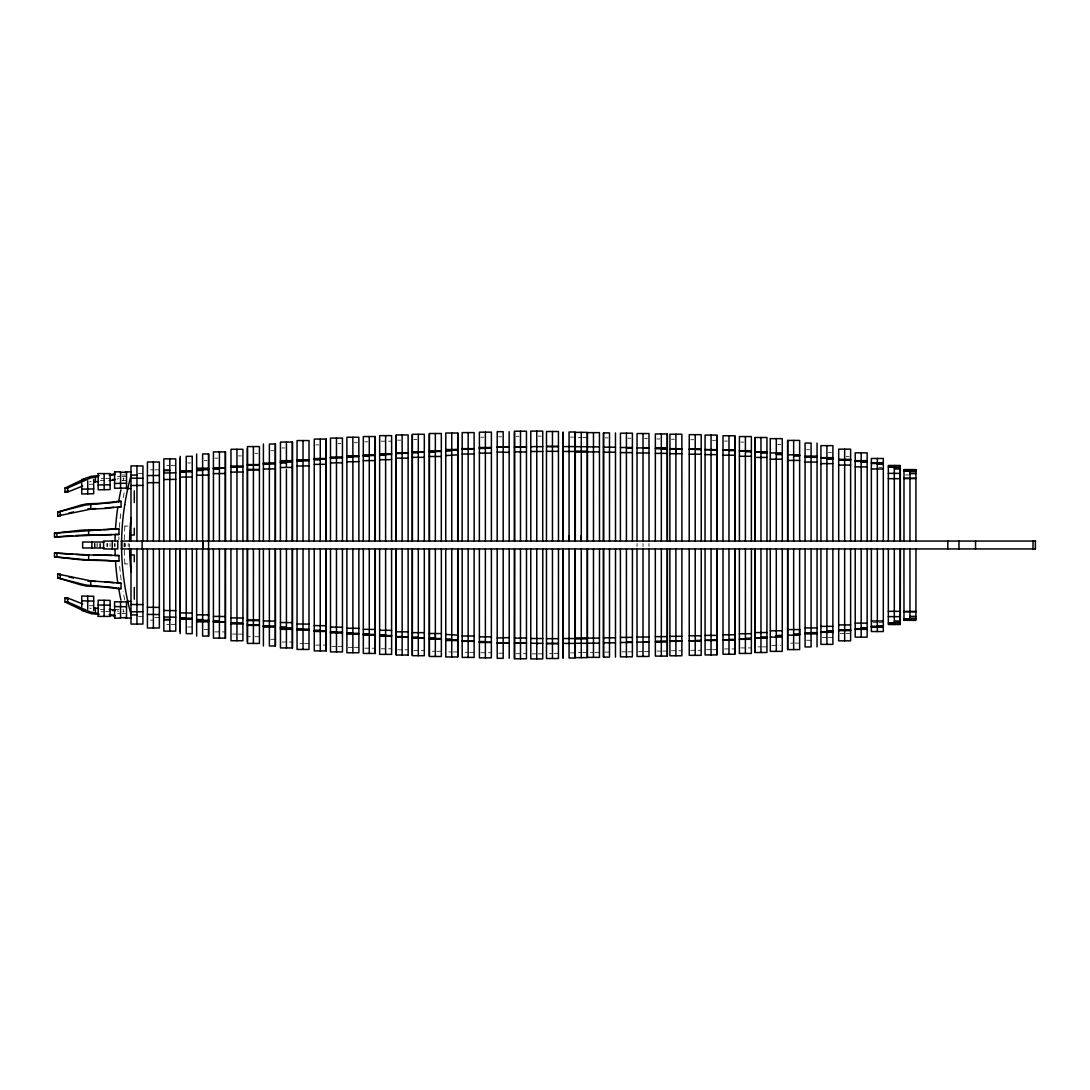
<?xml version="1.0" encoding="UTF-8"?>
<svg xmlns="http://www.w3.org/2000/svg" width="1090" height="1090" viewBox="0 0 1090 1090"><rect width="100%" height="100%" fill="white"/><g stroke="black" fill="none" stroke-linecap="round" stroke-linejoin="round"><path stroke-width="0.75" stroke-dasharray="5 3.75" d="M124.914 526.048L124.628 530.503A256.94 256.94 0 0 0 124.274 539.645M123.184 497.653L124.696 490.105M122.993 478.728L124.015 478.456M116.998 478.987L118.592 478.701M100.362 480.649L104.599 480.308M538.256 436.15L541.24 436.15M516.006 436.313L518.99 436.313M498.716 436.777L501.7 436.777M570.561 437.131L573.544 437.131M480.908 437.24L483.892 437.24M578.286 437.403L581.27 437.403M582.769 437.403L587.238 437.403M605.032 437.867L608.016 437.867M627.908 438.221L630.892 438.221M644.503 438.562L647.487 438.562M656.848 438.97L659.832 438.97M671.413 439.243L674.397 439.243M413.819 439.556L416.802 439.556M690.747 439.733L693.731 439.733M397.673 440.169L400.657 440.169M712.547 440.319L715.53 440.319M724.509 441.069L727.493 441.069M381.146 441.178L385.615 441.178M388.599 441.178L391.582 441.178M364.796 441.818L367.78 441.818M740.914 442.09L743.898 442.09M354.359 442.635L357.343 442.635M337.954 443.426L340.938 443.426M777.783 444.516L780.767 444.516M315.773 444.897L318.757 444.897M281.942 447.949L284.926 447.949M806.6 449.748L809.584 449.748M270.865 450.715L273.863 450.715M828.4 452.486L831.384 452.486M254.91 453.29L257.894 453.29M238.438 455.92L241.421 455.92M846.14 456.628L849.124 456.628M214.921 458.113L217.905 458.113M204.103 460.402L207.086 460.402M187.698 462.978L190.682 462.978M166.811 465.471L169.795 465.471M171.28 465.471L175.763 465.471M878.826 467.31L881.81 467.31M150.393 469.844L153.377 469.844M154.875 469.844L159.344 469.844M138.457 473.332L142.926 473.332M122.039 475.008L126.522 475.008M905.477 474.968L909.959 474.968M117.57 476.63L120.554 476.63M122.039 476.63L126.522 476.63M101.152 478.374L104.136 478.346M105.635 478.346L110.104 478.374M122.039 480.526L126.522 480.526M89.217 484.246L93.686 484.246M124.737 526.048L127.952 526.048M124.737 563.952L127.952 563.952M89.217 605.754L93.686 605.754M114.586 609.474L119.055 609.474M101.152 611.654L104.136 611.654M105.635 611.626L110.104 611.654M117.57 613.37L120.554 613.37M122.039 613.37L126.522 613.37M138.457 616.681L142.926 616.681M154.875 617.608L159.344 617.608M150.393 620.156L153.377 620.156M872.858 622.69L877.327 622.69M878.826 622.69L883.309 622.69M166.811 624.529L169.795 624.529M171.28 624.529L175.763 624.529M187.698 627.009L192.181 627.009M204.103 629.584L208.585 629.584M214.921 631.887L219.403 631.887M222.387 631.887L225.371 631.887M840.172 633.385L844.655 633.385M846.14 633.385L850.622 633.385M232.47 634.08L236.952 634.08M238.438 634.08L242.92 634.08M247.444 636.71L250.428 636.71M254.91 636.71L259.393 636.71M822.432 637.514L826.915 637.514M828.4 637.514L832.883 637.514M270.865 639.285L275.348 639.285M806.6 640.252L811.069 640.252M281.942 642.024L286.425 642.024M289.409 642.024L292.392 642.024M790.672 643.114L793.656 643.114M795.141 643.114L799.624 643.114M300.036 643.577L303.02 643.577M304.505 643.577L308.988 643.577M315.773 645.103L320.256 645.103M323.24 645.103L326.223 645.103M771.815 645.484L780.767 645.484M331.987 646.574L336.469 646.574M337.954 646.574L342.437 646.574M757.986 646.874L760.97 646.874M762.455 646.874L766.938 646.874M348.391 647.337L352.874 647.337M354.359 647.337L358.842 647.337M740.914 647.91L745.397 647.91M748.38 647.91L751.364 647.91M364.796 648.182L369.278 648.182M372.262 648.182L375.246 648.182M381.146 648.822L385.615 648.822M388.599 648.822L391.582 648.822M724.509 648.932L728.992 648.932M731.976 648.932L734.96 648.932M706.579 649.681L711.048 649.681M712.547 649.681L717.016 649.681M397.673 649.831L402.142 649.831M405.126 649.831L408.123 649.831M413.819 650.444L418.301 650.444M421.285 650.444L424.269 650.444M690.747 650.28L695.216 650.28M698.2 650.28L701.183 650.28M671.413 650.757L675.895 650.757M678.879 650.757L681.863 650.757M656.848 651.057L661.33 651.057M662.815 651.057L667.298 651.057M432.362 651.261L435.346 651.261M436.831 651.261L441.314 651.261M638.536 651.425L643.018 651.425M644.503 651.425L648.986 651.425M621.94 651.806L626.423 651.806M627.908 651.806L632.391 651.806M448.767 651.915L451.751 651.915M453.236 651.915L457.718 651.915M605.032 652.12L609.501 652.133M465.171 652.311L468.155 652.311M469.64 652.311L474.123 652.311M590.494 652.392L593.478 652.392M594.976 652.392L599.446 652.392M578.286 652.583L581.27 652.597M582.769 652.597L587.238 652.583M480.908 652.76L485.377 652.76M488.375 652.76L491.358 652.76M570.561 652.869L575.03 652.869M498.716 653.223L503.185 653.223M549.483 653.373L552.466 653.373M553.965 653.373L558.434 653.373M516.006 653.687L520.489 653.687M523.472 653.687L526.456 653.687M532.288 653.837L536.757 653.837M538.256 653.837L542.725 653.837M100.362 609.351L104.599 609.692M116.998 611.027L118.592 611.313M122.993 611.272L124.015 611.544M124.723 599.977L123.034 591.38M648.986 543.529L648.986 546.471M643.018 543.529L643.018 546.471M637.051 543.529L637.051 546.471M128.225 543.515L128.225 546.499M125.609 543.515L125.609 546.499M124.219 543.515L124.219 546.499M114.763 543.515L114.763 546.499M110.076 543.515L110.076 546.499M107.379 543.515L107.379 546.499M106.874 543.515L106.874 546.499M100.117 543.515L100.117 547.984M100.021 543.515L100.035 547.984M97.283 543.515L97.283 546.499M95.879 543.515L95.865 547.984M94.462 543.515L94.489 547.984M94.367 543.515L94.367 546.499M89.639 608.084A83.698 12.317 0 0 1 91.165 608.601M91.165 481.399A83.698 12.317 0 0 1 89.639 481.916M123.797 612.144A286.67 286.67 0 0 1 123.034 609.16M115.009 546.499A248.711 248.711 0 0 1 115.009 543.515M123.034 480.84A286.67 286.67 0 0 1 123.797 477.856M124.914 563.952A256.94 256.94 0 0 1 124.26 549.823M124.219 547.003A256.94 256.94 0 0 1 124.219 542.779M121.194 579.975A260.265 260.265 0 0 1 119.45 562.985M118.864 539.945A257.158 257.158 0 0 1 118.946 536.825M119.41 527.437A257.158 257.158 0 0 1 119.927 521.17A260.851 260.851 0 0 1 121.167 510.202M129.56 546.717A256.79 256.79 0 0 1 129.56 543.91"/><path stroke-width="1.5" d="M196.65 469.736L202.617 469.736L202.617 468.7M219.403 621.777L225.344 621.777L213.436 621.709M236.952 472.052L236.952 466.683M253.411 621.041L253.425 620.06L247.444 620.06M429.378 633.481L435.346 633.522L435.346 638.631L441.232 638.631L429.378 638.631M536.757 643.522L536.757 644.626M569.062 535.64L569.062 541.049L569.062 431.994L575.03 431.994L575.084 541.049M581.27 535.612L581.27 541.049L581.27 432.362M675.895 453.685L675.895 448.78L670.105 448.767M530.789 446.737L536.757 446.519M336.469 632.391L342.41 632.391L330.488 632.391M186.213 471.602L192.14 471.52L180.245 471.52M894.318 622.881L888.35 622.962L900.286 622.962M236.952 623.317L242.866 623.317L230.985 623.248M253.411 624.965L259.338 624.965L247.444 624.883M269.38 463.618L275.293 463.618L263.412 463.686M385.615 454.407L391.542 454.353L379.647 454.407M435.346 451.41L441.232 451.369L429.378 451.41M770.344 637.078L776.38 637.078L776.393 635.62L782.266 635.511M346.906 456.546L352.874 456.492M402.142 637.023L408.014 637.023L396.174 637.023M115.049 540.531L115.118 537.534A260.374 260.374 0 0 1 115.227 534.55M799.624 634.339L793.67 634.353L799.624 634.353L799.624 629.53M520.475 447.268L526.416 447.064L514.521 447.268M445.783 450.238L457.718 449.516L445.783 449.516M497.217 447.213L509.153 446.968L497.217 446.968M130.991 517.845L130.105 528.255A256.79 256.79 0 0 0 129.587 540.776M124.737 504.711L124.287 507.695A265.933 265.933 0 0 0 123.143 516.646A262.513 262.513 0 0 0 122.094 528.582A260.374 260.374 0 0 0 121.685 537.534L121.617 540.531A248.724 248.724 0 0 0 121.617 549.483L121.685 552.466A260.374 260.374 0 0 0 122.094 561.418A262.513 262.513 0 0 0 123.143 573.354A265.933 265.933 0 0 0 124.287 582.305L124.737 585.289A260.156 260.156 0 0 0 126.304 594.241L126.89 597.225A278.767 278.767 0 0 0 128.865 606.176L130.991 614.515M130.991 475.485L128.865 483.824A278.767 278.767 0 0 0 126.89 492.775L126.304 495.759A260.156 260.156 0 0 0 124.737 504.793M125.009 472.665L125.745 472.27L121.848 472.27A20.996 3.406 0 0 1 121.426 472.474M82.717 486.017L67.662 492.04L64.978 492.04L64.978 488.048L86.096 477.992A83.984 13.625 0 0 0 91.165 476.303L99.027 475.594M64.978 488.048L67.662 488.048L90.252 478.088L98.563 476.33M64.978 492.04L67.989 490.732M105.076 508.063L121.058 506.809L121.058 501.332L110.131 502.912L86.492 503.88A83.044 8.597 0 0 1 81.409 504.956L57.729 512.096L57.729 515.965L90.729 509.139L107.038 508.349M93.944 482.134L98.563 481.426M57.729 512.096L85.579 505.011L103.332 503.376M57.729 515.965L60.89 515.161M68.779 513.131L73.52 511.919M115.036 473.946L109.763 474.6M99.217 534.863L118.974 534.468L118.974 528.991L105.812 529.481M514.521 638.181L526.456 637.963M112.583 479.573L115.036 479.273M114.791 474.763L109.232 475.376M98.482 534.972L54.5 537.002L54.5 533.173L79.325 530.367A82.499 3.229 0 0 0 84.393 529.958L104.953 529.672M113.919 507.368L107.91 507.885M114.804 480.009L109.232 480.554M54.5 533.173L101.261 529.767M457.718 454.843L445.783 455.579M770.33 630.837L782.266 630.742M105.076 502.803L115.227 501.795A20.737 2.153 0 0 0 117.175 501.332L121.058 501.332M54.5 537.002L72.703 535.749M76.014 535.531L79.325 535.299A82.445 1.948 0 0 0 84.393 535.054L104.953 534.89M509.153 637.609L497.217 637.991M503.185 643.086L509.153 643.032L497.217 643.086M87.786 508.907L95.702 508.54M108.278 529.399L113.142 529.168A20.587 0.804 0 0 0 115.077 528.991L118.974 528.991M445.783 450.783L451.71 450.579L445.783 450.579M111.834 534.618L105.812 534.768M102.991 529.549L108.073 529.59M81.75 489.151L93.686 488.919M98.168 484.982L110.104 484.778M114.586 483.442L126.522 483.252M126.522 471.997L126.522 488.075L114.586 488.266L114.586 471.997M297.052 461.206L302.979 461.125L297.052 461.125M292.392 462.133L280.457 462.215M314.274 464.422L326.223 464.272M297.052 466.03L308.988 465.866M213.436 468.809L219.349 468.727L213.436 468.727M163.827 472.992L175.763 472.828M147.409 475.594L159.344 475.444M196.65 475.226L208.585 475.09M180.245 477.12L192.181 476.97M142.926 478.292L130.691 478.169M147.409 482.734L159.344 482.584M330.488 458.086L336.401 458.018L330.488 458.018M280.457 462.705L286.357 462.623L280.457 462.623M263.412 464.217L269.325 464.149L263.412 464.149M253.425 465.117L259.338 465.048L247.444 465.048M230.985 467.31L236.857 467.229L230.985 467.229M280.457 467.515L292.392 467.378M202.617 469.736L208.585 469.667M263.412 469.041L275.348 468.891M247.444 469.94L259.393 469.872M230.985 472.133L242.92 471.984M213.436 473.632L225.371 473.482M163.827 479.518L175.763 479.368M130.991 485.527L142.926 485.377M352.874 456.546L358.814 456.492L346.906 456.492M330.488 462.923L342.437 462.787M782.266 459.258L770.33 459.163M369.278 455.457L375.164 455.402L363.311 455.457M379.647 459.735L391.582 459.639M363.311 460.675L375.246 460.566M346.906 461.779L358.842 461.669M441.314 456.438L429.378 456.519M396.174 458.195L408.123 458.127M418.301 452.296L424.173 452.268L412.333 452.268M402.142 453.018L408.014 452.977L396.174 453.018M468.155 448.957L474.041 448.944L462.187 448.957M412.333 457.364L424.269 457.323M536.757 446.668L542.725 446.668M530.789 451.505L542.725 451.492M462.187 454.012L474.123 453.999M855.214 466.901L867.15 466.888M871.36 469L883.309 468.986M888.336 473.373L900.272 473.36M903.992 478.21L915.927 478.197M909.959 618.752L903.992 618.752L915.927 618.752M826.915 631.764L820.974 631.778L832.883 631.778M755.002 632.568L766.938 632.554M811.069 633.276L805.115 633.276L817.05 633.276M739.415 633.726L751.364 633.699M723.011 634.789L734.96 634.775M760.97 637.773L755.029 637.786L766.938 637.786M745.383 638.917L739.47 638.931L751.364 638.931M723.188 639.83L728.992 639.816M689.316 640.743L695.216 640.729M670.105 641.233L675.882 641.22M661.33 641.533L655.512 641.547L667.298 641.41L661.494 641.41M587.51 432.635L599.446 432.635L599.5 541.049M755.002 437.485L755.002 541.049L754.961 437.512L766.938 437.485L766.978 541.049M770.33 438.643L782.266 438.643L782.307 541.049M787.688 440.428L787.688 541.049L787.634 440.415L799.624 440.428L799.665 541.049M292.392 442.05L292.392 541.049L292.433 442.05L280.457 442.05L280.403 541.049M275.348 444.012L275.348 541.049L275.389 444.012L269.38 444.012L269.38 541.049M563.121 446.6L575.03 446.6M575.316 446.696L587.238 446.696M514.521 446.886L526.456 446.886M587.524 446.859L599.446 446.859M603.533 447.186L615.469 447.186M479.409 447.513L491.358 447.513M620.455 447.513L632.391 447.513M479.409 447.813L491.277 447.813L485.377 447.813M637.051 447.935L648.986 447.935M655.363 448.331L667.298 448.331M667.298 448.453L655.512 448.453L661.33 448.467M462.187 448.671L474.123 448.671M669.928 448.644L681.863 448.78M676.291 448.903L681.863 448.903M689.248 449.107L701.183 449.107M705.08 449.53L717.016 449.68M445.783 449.761L457.705 449.761M723.011 450.02L734.96 450.02M734.96 450.17L723.188 450.17L728.992 450.184M739.415 450.688L751.364 450.688M429.378 451.069L441.314 451.069M751.364 451.083L739.47 451.069L745.383 451.083M546.499 451.342L558.434 451.342M563.094 451.464L575.03 451.464M575.302 451.628L587.238 451.628M587.51 451.887L599.446 451.887M755.002 451.791L766.938 451.791M412.333 452.037L424.269 452.037M526.456 452.037L514.521 451.819M603.533 452.2L615.469 452.2M766.938 452.227L755.029 452.214L760.97 452.227M620.455 452.609L632.391 452.623M396.174 452.745L408.123 452.745M479.409 453.14L491.358 453.127M637.051 452.963L648.986 452.977M770.33 452.922L782.266 452.922M655.363 453.372L667.298 453.372M669.928 453.685L681.863 453.685M208.626 541.049L208.626 453.931L202.617 453.944L202.617 541.049M379.647 453.822L391.582 453.822M689.248 454.203L701.183 454.203M776.38 452.922L776.393 454.38L782.266 454.38M787.688 454.843L799.624 454.843M363.311 455.143L375.246 455.143M346.906 456.138L358.842 456.138M805.101 456.165L817.05 456.165M192.181 456.356L186.213 456.356L186.213 477.038M330.488 457.255L342.437 457.255M820.933 457.664L832.883 457.664M832.883 458.236L820.974 458.236L826.915 458.236M314.274 458.522L326.223 458.522M838.687 459.367L850.622 459.367M850.622 459.83L838.7 459.83L844.655 459.83M297.052 460.062L308.988 460.062M844.709 460.307L850.622 460.307M297.052 460.552L308.947 460.552L297.052 460.634M787.688 460.43L799.624 460.43M280.457 460.661L292.392 460.661M855.214 460.661L867.15 460.661M280.457 461.152L292.392 461.152M861.182 461.302L855.255 461.302L867.15 461.302M817.05 462.078L805.101 462.065M871.36 462.691L883.309 462.691M263.412 463.155L275.348 463.155M871.387 463.495L883.309 463.495M820.933 463.645L832.883 463.645M877.368 464.231L883.309 464.231M247.444 464.585L259.393 464.585M838.687 465.089L850.622 465.076M230.985 466.152L242.92 466.152M230.985 466.683L242.866 466.683L230.985 466.752M900.286 467.038L888.35 467.038L894.318 467.119M213.436 467.787L225.371 467.787M196.65 468.264L208.585 468.264M213.436 468.223L225.344 468.223L219.403 468.223M196.65 468.7L208.585 468.7M900.286 468.605L894.318 468.605L900.286 468.618L900.326 541.049L900.286 465.471L888.336 465.471L888.336 541.049M247.444 469.449L259.393 469.449M903.992 469.736L915.927 469.736M163.827 470.144L169.795 470.144M163.827 470.594L169.795 470.594M180.245 470.921L192.181 470.921M915.927 471.248L903.992 471.248L909.946 471.248M114.586 471.847L120.554 471.847M125.432 471.888L130.991 471.888M98.168 473.591L110.104 473.591M130.991 475.09L136.958 475.09M888.336 478.673L900.286 478.673M903.992 478.592L915.927 478.592M84.734 479.409L81.75 479.409L81.75 481.235M126.508 488.593L130.991 488.593M118.469 506.809L121.058 506.809M115.077 534.468L118.974 534.468M130.991 535.054L134.274 535.054L134.274 528.269M121.14 541.049L1035.473 541.049M104.095 542.016L82.636 542.016L82.636 547.984L104.095 547.984M121.14 548.951L1035.473 548.951M102.991 555.192L118.974 555.532L118.974 561.009L84.393 560.042A82.499 3.229 0 0 0 79.311 559.647L54.5 556.827L54.5 552.998L88.644 554.905L88.644 559.974L108.073 560.41M130.991 554.96L134.274 554.96L134.274 561.731M115.077 555.532L118.974 555.532M54.5 556.827L88.644 559.974M118.974 561.009L115.077 561.009A20.587 0.804 0 0 0 113.142 560.832L108.278 560.601M121.058 588.668L110.131 587.088L86.492 586.12A83.044 8.597 0 0 0 81.409 585.044L57.729 577.904L57.729 574.035L90.729 580.861L121.058 583.191L121.058 588.668L117.175 588.668A20.737 2.153 0 0 0 115.227 588.205L105.076 587.197M57.729 577.904L85.579 584.989L103.332 586.624M117.175 583.191L121.058 583.191M99.027 614.406L91.165 613.697A83.984 13.625 0 0 0 86.096 612.008L64.978 601.952L64.978 597.974L67.662 597.974L82.717 603.983M126.508 601.408L130.991 601.408M64.978 601.952L67.662 601.952L90.252 611.912L98.563 613.67M84.734 610.591L81.75 610.591L81.75 608.765M888.336 611.327L900.286 611.327M903.992 611.408L915.927 611.408M130.991 614.91L136.958 614.91M98.168 616.409L110.104 616.409M114.586 618.153L120.554 618.153M125.432 618.112L130.991 618.112M180.245 619.079L192.181 619.079M163.827 619.406L169.795 619.406M163.827 619.856L169.795 619.856M196.65 620.264L208.585 620.333M903.992 620.264L915.927 620.401L915.968 548.951M247.444 620.551L259.393 620.551M196.65 621.3L208.585 621.3M213.436 621.273L219.349 621.273L213.436 621.191M900.286 621.395L894.318 621.395L900.272 621.382L900.326 548.951L900.286 624.529L888.336 624.529L888.336 548.951M196.65 621.75L208.585 621.75M213.436 622.213L225.371 622.213M230.985 622.771L236.857 622.771L230.985 622.69M230.985 623.848L242.92 623.848M247.444 625.415L259.393 625.415M263.412 625.851L269.325 625.851L263.412 625.783M263.412 626.314L275.293 626.382L263.412 626.382M820.933 626.355L832.883 626.355M883.309 626.505L871.387 626.505L877.327 626.505M263.412 626.845L275.348 626.845M280.457 627.377L286.357 627.377L280.457 627.309M871.36 627.309L883.309 627.309M280.457 627.785L292.392 627.867M805.101 627.935L817.05 627.922M280.457 628.848L292.392 628.848M855.255 628.698L867.15 628.698M297.052 628.875L302.979 628.875L297.052 628.794M280.457 629.339L292.392 629.339M297.052 629.448L308.947 629.448L303.02 629.366M799.624 629.57L787.688 629.57M855.214 629.339L867.15 629.339M844.709 629.707L850.622 629.707M297.052 629.938L308.988 629.938M850.622 630.17L838.7 630.17L844.655 630.17M838.687 630.633L850.622 630.633M314.274 630.947L326.196 631.028L320.256 630.947M314.274 631.478L326.223 631.478M330.488 631.982L336.401 631.982L330.488 631.914M820.933 632.336L832.883 632.336M330.488 632.745L342.437 632.745M346.906 633.522L358.814 633.522L352.874 633.522M346.906 633.862L358.842 633.862M805.101 633.835L817.05 633.835M363.311 634.87L375.246 634.87M787.688 635.157L799.624 635.157M705.08 635.375L717.016 635.375M379.647 635.647L391.542 635.647L385.615 635.647M776.393 635.62L782.266 635.62M689.248 635.797L701.183 635.797M208.626 548.951L208.626 636.069L202.617 636.069L202.617 548.951M379.647 636.179L391.582 636.179M669.928 636.315L681.85 636.315M655.363 636.628L667.298 636.628M396.174 637.255L408.123 637.255M637.051 637.037L648.986 637.023M776.38 637.078L782.266 637.078M620.455 637.391L632.391 637.378M603.533 637.8L615.455 637.8M412.333 637.963L424.269 637.963M587.51 638.113L599.446 638.113M575.302 638.372L587.238 638.372M755.002 638.222L766.938 638.222M563.094 638.536L575.03 638.536M546.499 638.658L558.434 638.658M429.378 638.931L441.314 638.931M739.415 639.312L751.364 639.312M445.783 639.435L451.71 639.435L445.783 639.217M445.783 639.762L457.718 640.484L445.783 640.484M723.011 639.98L734.96 639.98M445.783 640.239L457.705 640.239M717.016 640.307L705.257 640.321L717.016 640.47M689.248 640.893L701.183 640.743M462.187 641.056L474.041 641.056L468.155 641.043M676.291 641.097L681.863 641.097M462.187 641.329L474.123 641.329M669.928 641.356L681.863 641.22M479.409 641.656L485.363 641.656L479.409 641.642M655.363 641.669L667.298 641.669M479.409 642.187L491.277 642.187M637.051 642.065L648.986 642.065M479.409 642.5L491.358 642.5M620.455 642.487L632.391 642.487M497.217 642.787L509.139 642.732M603.533 642.814L615.469 642.814M514.521 643.114L526.456 643.114M587.51 643.141L599.446 643.141M563.094 643.4L575.03 643.4M575.302 643.304L587.238 643.304M275.348 645.989L275.348 548.951L275.389 645.989L269.38 645.989L269.38 548.951M292.392 647.937L292.392 548.951L292.433 647.951L280.457 647.937L280.457 548.951M787.688 649.586L787.688 548.951L787.634 649.586L799.624 649.586L799.624 548.951M755.002 652.501L755.002 548.951L754.961 652.515L766.938 652.501L766.938 548.951M739.415 653.441L751.364 653.441L751.405 548.951M408.123 655.035L396.174 655.035L396.174 548.951L396.133 654.613M587.51 657.365L599.446 657.365L599.5 548.951M695.216 449.271L689.289 449.257L701.183 449.421L695.365 449.421M705.257 449.68L717.016 449.843L711.211 449.843M497.217 452.009L509.153 452.391M705.08 454.625L717.016 454.625M723.011 455.211L734.96 455.225M739.415 456.274L751.364 456.301M755.002 457.432L766.938 457.446M915.927 611.803L903.992 611.79M888.336 616.627L900.272 616.64M871.36 621L883.309 621.014M855.214 623.099L867.15 623.112M838.687 624.911L850.622 624.924M462.187 635.988L474.123 636.015M479.409 636.86L491.358 636.873M530.789 638.495L542.725 638.508M408.123 631.873L396.174 631.805M412.333 632.636L424.269 632.677M542.725 643.332L530.789 643.264M435.346 633.522L441.314 633.562M346.906 628.221L358.842 628.331M363.311 629.325L375.246 629.434M379.647 630.265L391.582 630.361M342.437 627.213L330.488 627.077M130.991 604.473L142.926 604.623M208.585 614.923L196.65 614.774M225.371 616.518L213.436 616.368M253.425 620.06L259.393 620.128M275.348 621.109L263.412 620.959M280.457 622.485L292.392 622.635M326.223 625.728L314.274 625.592M98.482 555.028L84.393 554.946A82.445 1.948 0 0 0 79.325 554.701L76.014 554.483M93.631 555.069L101.261 555.069M147.409 607.266L159.344 607.416M175.763 610.632L163.827 610.482M142.926 611.708L130.691 611.831M192.181 613.043L180.245 612.893M159.344 614.556L147.409 614.406M230.985 617.867L242.92 618.016M163.827 617.008L175.763 617.172M308.988 624.134L297.052 623.971M99.217 555.137L104.953 555.123M114.586 618.003L114.586 601.735L126.522 601.925L126.522 618.003M126.522 606.749L114.586 606.558M776.393 454.38L782.266 454.489M98.168 616.218L98.168 600.195L110.104 600.399L110.104 616.218M110.104 605.222L98.168 605.018M105.812 555.232L111.834 555.382M93.686 601.094L81.75 600.849M445.783 634.421L457.718 635.129M95.702 581.474L87.786 581.093M503.185 446.914L509.139 447.268M105.076 581.937L113.919 582.632M54.5 552.998L72.703 554.251M93.944 607.866L98.563 608.574M109.232 609.446L114.804 609.991M109.232 614.624L114.791 615.237M109.763 615.4L115.036 616.054M112.583 610.441L115.036 610.727M57.729 574.035L60.89 574.839M68.779 576.869L73.52 578.082M64.978 597.974L67.989 599.268M125.009 617.335L125.745 617.73L121.848 617.73A20.996 3.406 0 0 0 121.426 617.526M130.991 572.155L129.887 557.998A256.79 256.79 0 0 1 129.574 548.134M115.049 549.483L115.118 552.466A260.374 260.374 0 0 0 115.227 555.45M253.411 468.973L253.425 469.94M1035.377 541.049L1035.377 548.951M1032.993 541.049L1032.993 548.951M975.55 541.049L975.55 548.951M958.982 541.049L958.955 548.951M947.809 541.049L947.809 548.951M915.927 541.049L915.927 469.599L903.992 469.599L903.992 541.049M909.959 469.599L909.959 541.049M909.959 548.951L909.959 620.401M903.937 548.951L903.992 620.401M894.318 465.471L894.318 541.049M894.318 548.951L894.318 624.529M883.309 541.049L883.309 458.468L871.36 458.468L871.36 541.049M883.309 548.951L883.309 631.546L871.36 631.546L871.36 548.951M877.327 458.468L877.327 541.049M877.327 548.951L877.327 631.546M867.15 541.049L867.15 452.827L855.214 452.827L855.173 541.049M867.15 548.951L867.15 637.159L855.214 637.159L855.214 548.951M861.182 452.827L861.182 541.049M861.182 548.951L861.182 637.159M850.622 541.049L850.622 449.148L838.687 449.148L838.687 541.049M850.622 548.951L850.622 640.838L838.687 640.838L838.687 548.951M844.655 449.148L844.655 541.049M844.655 548.951L844.655 640.838M832.883 541.049L832.883 445.633L820.933 445.633L820.933 541.049M832.883 548.951L832.883 644.367L820.933 644.367L820.933 548.951M826.915 445.633L826.915 541.049M826.915 548.951L826.915 644.367M817.05 443.044L817.05 541.049M817.05 548.951L817.05 646.942M811.069 541.049L811.069 443.044L805.101 443.044L805.06 541.049M811.069 548.951L811.069 646.929L805.101 646.942L805.101 548.951M793.656 440.428L793.656 541.049M793.656 548.951L793.656 649.586M782.266 548.951L782.266 651.37L770.33 651.37L770.276 548.951M776.298 438.643L776.298 541.049M776.298 548.951L776.298 629.816M776.298 630.851L776.298 651.37M770.276 438.643L770.276 541.049M760.97 437.485L760.97 541.049M760.97 548.951L760.97 652.501M751.364 541.049L751.364 436.559L739.415 436.559L739.415 541.049M745.397 436.559L745.397 541.049M745.397 548.951L745.397 653.441M739.374 548.951L739.374 653.441M735.001 436.3L735.001 541.049M735.001 548.951L735.001 653.714M734.96 541.049L734.96 435.768L723.011 435.768L722.97 541.049M734.96 548.951L734.96 654.232L723.011 654.232L723.011 548.951M728.992 435.768L728.992 455.211M728.992 456.247L728.978 541.049M728.978 548.951L728.992 654.232M717.07 435.537L717.07 541.049L717.016 435.074L705.08 435.074L705.039 541.049M717.07 654.463L717.07 548.951L717.016 654.927L705.08 654.927L705.08 548.951M711.048 435.074L711.048 541.049M711.048 548.951L711.048 654.927M701.238 541.049L701.183 434.665L689.248 434.665L689.207 541.049M701.238 548.951L701.183 655.349L689.248 655.349L689.207 548.951M695.216 434.665L695.216 541.049M695.216 548.951L695.216 655.349M681.904 541.049L681.863 434.229L669.928 434.229L669.873 541.049M681.904 548.951L681.863 655.785L669.928 655.785L669.873 548.951M675.895 434.229L675.895 541.049M675.895 548.951L675.895 655.785M667.339 434.174L667.339 541.049L667.298 433.943L655.363 433.943L655.322 541.049M667.339 655.826L667.339 548.951L667.298 656.085L655.363 656.085L655.322 548.951M661.33 433.943L661.33 541.049M661.33 548.951L661.33 656.085M649.027 541.049L648.986 433.548L637.051 433.548L636.996 541.049M649.027 548.951L648.986 656.466L637.051 656.466L636.996 548.951M643.018 433.548L643.018 452.977M643.018 453.358L643.018 541.049M643.018 548.951L643.018 656.466M632.432 541.049L632.391 433.18L620.455 433.18L620.401 541.049M632.432 548.951L632.391 656.834L620.455 656.834L620.401 548.951M626.423 433.18L626.423 541.049M626.423 548.951L626.423 656.834M615.469 432.894L615.523 541.049M615.523 548.951L615.469 657.106M609.501 541.049L609.501 432.894L603.533 432.894L603.533 541.049M609.501 548.951L609.501 657.106L603.533 657.106L603.533 548.951M603.492 432.894L603.492 541.049M603.492 548.951L603.492 657.106M593.478 432.635L593.478 541.049M593.478 548.951L593.478 657.365M587.469 432.635L587.469 541.049M587.469 548.951L587.469 657.379M587.238 541.049L587.238 432.362L575.302 432.362L575.302 541.049M587.292 548.951L587.238 657.638L575.302 657.638L575.261 548.951M581.27 548.951L581.27 657.638M575.084 548.951L575.03 658.006L569.062 658.006L569.062 548.951M558.475 541.049L558.434 431.49L546.499 431.49L546.458 541.049M558.475 548.951L558.434 658.51L546.499 658.51L546.458 548.951M552.466 431.49L552.466 541.049M552.466 548.951L552.466 658.51M542.725 541.049L542.725 431.095L530.789 431.095L530.789 541.049M542.779 548.951L542.725 658.905L530.789 658.905L530.748 548.951M536.757 431.095L536.757 541.049M536.757 548.951L536.757 658.905M526.456 541.049L526.456 431.204L514.521 431.204L514.521 541.049L514.466 431.531M526.497 548.951L526.456 658.782L514.521 658.782L514.521 548.951L514.466 658.469M520.489 431.204L520.489 541.049M520.489 548.951L520.489 658.782M509.153 431.681L509.207 541.049M509.207 548.951L509.207 658.319M503.185 541.049L503.185 431.681L497.217 431.681L497.176 541.049M503.185 548.951L503.185 658.319L497.217 658.319L497.176 548.951M491.399 541.049L491.399 432.158L479.409 432.171L479.368 541.049M491.399 548.951L491.358 657.842L479.409 657.842L479.368 548.951M485.377 432.171L485.377 541.049M485.377 548.951L485.377 657.842M474.164 541.049L474.123 432.594L462.187 432.594L462.133 541.049M474.123 548.951L474.123 657.406L462.187 657.406L462.187 548.951M468.155 432.594L468.155 541.049M468.155 548.951L468.155 657.406M457.759 433.043L457.759 541.049M457.759 548.951L457.759 656.957M457.718 541.049L457.718 433.03L445.783 433.03L445.728 541.049M457.718 548.951L457.718 656.957L445.783 656.957L445.728 548.951M451.751 433.03L451.751 541.049M451.751 548.951L451.751 656.957M441.314 541.049L441.314 433.507L429.378 433.507L429.378 541.049L429.324 433.943M441.355 548.951L441.355 656.48L429.378 656.48L429.378 548.951L429.324 656.071M435.346 433.507L435.346 541.049M435.346 548.951L435.346 656.48M424.31 541.049L424.31 434.297L412.333 434.297L412.333 541.049L412.293 434.774M424.31 548.951L424.31 655.717L412.333 655.69L412.333 548.951L412.293 655.226M418.301 434.297L418.301 457.35M418.301 458.686L418.301 541.049M418.301 548.951L418.301 631.614M418.301 632.663L418.301 655.676M408.123 541.049L408.123 434.951L396.174 434.951L396.174 541.049L396.133 435.387M408.123 548.951L408.164 655.063M402.142 434.951L402.142 541.049M402.142 548.951L402.142 655.035M391.582 541.049L391.623 435.619L379.647 435.632L379.606 541.049M391.582 548.951L391.623 654.381L379.647 654.368L379.606 548.951M385.615 435.632L385.615 541.049M385.615 548.951L385.615 629.938M385.615 630.32L385.615 654.368M375.287 436.545L375.287 541.049M375.287 548.951L375.287 653.441M375.246 541.049L375.246 436.545L363.311 436.545L363.256 541.049M375.246 548.951L375.246 653.441L363.311 653.441L363.311 548.951M369.278 436.545L369.278 460.62M369.278 461.751L369.278 541.049M369.278 548.951L369.278 627.935M369.278 629.38L369.278 653.441M358.882 541.049L358.842 437.254L346.906 437.254L346.852 541.049M358.842 548.951L358.882 652.746L346.906 652.746L346.906 548.951M352.874 437.254L352.874 541.049M352.874 548.951L352.874 652.746M342.437 541.049L342.437 438.085L330.488 438.085L330.488 541.049M342.437 548.951L342.478 651.915L330.488 651.915L330.488 548.951M336.469 438.085L336.469 462.855M336.469 464.258L336.469 541.049M336.469 548.951L336.469 651.915M326.264 439.093L326.264 541.049M326.264 548.951L326.264 650.907M326.223 541.049L326.223 439.079L314.274 439.079L314.233 541.049M326.223 548.951L326.223 650.907L314.274 650.907L314.233 548.951M320.256 439.079L320.256 464.34M320.256 464.858L320.256 541.049M320.256 548.951L320.256 650.907M308.988 541.049L309.029 440.564L297.052 440.564L297.052 541.049M308.988 548.951L308.988 649.436L297.052 649.436L297.052 548.951M303.02 440.564L303.02 541.049M303.02 548.951L303.02 649.436M286.425 442.05L286.425 467.447M286.425 469.49L286.425 541.049M286.425 548.951L286.425 647.937M263.412 444.012L263.371 541.049M263.371 548.951L263.412 645.989M259.393 541.049L259.434 446.573L247.444 446.573L247.444 541.049L247.403 448.521M259.434 548.951L259.434 643.427L247.444 643.427L247.444 548.951L247.403 641.492M253.411 446.573L253.411 541.049M253.411 548.951L253.411 643.427M242.92 541.049L242.92 449.284L230.985 449.284L230.985 541.049M242.961 548.951L242.92 640.729L230.985 640.729L230.93 548.951M236.952 449.284L236.952 471.575M236.952 473.074L236.952 541.049M236.952 548.951L236.952 616.926M236.952 617.948L236.952 640.729M225.412 451.887L225.412 541.049M225.412 548.951L225.412 638.127M225.371 541.049L225.371 451.887L213.436 451.887L213.436 541.049M225.371 548.951L225.371 638.127L213.436 638.127L213.381 548.951M219.403 451.887L219.403 541.049M219.403 548.951L219.403 638.127M208.585 453.944L208.585 636.069M203.258 541.049L203.258 548.951M202.808 541.049L202.808 548.951M196.65 453.944L196.65 541.049M196.595 548.951L196.65 636.069M192.222 456.342L192.181 541.049M192.222 548.951L192.181 633.658L186.213 633.658L186.213 548.951M186.213 477.706L186.213 541.049M180.245 456.356L180.245 541.049L180.191 458.222M180.245 633.658L180.245 548.951L180.191 631.791M175.763 541.049L175.763 458.89L163.827 458.863L163.827 541.049M175.763 548.951L175.763 631.11L163.827 631.124L163.827 548.951M169.795 458.89L169.795 540.64M169.795 549.36L169.795 631.11M159.344 541.049L159.344 462.01L147.409 461.983L147.409 541.049M159.344 548.951L159.344 627.99L147.409 628.017L147.409 548.951M153.377 462.01L153.377 540.776M153.377 549.224L153.377 627.99M142.926 541.035L142.926 465.948L130.991 465.921L130.991 540.776M142.926 548.965L142.926 624.052L130.991 624.08L130.991 549.237M142.122 541.049L142.122 548.951M136.958 465.948L136.958 540.64M136.958 549.36L136.958 624.052M134.274 490.813L134.274 502.572M134.274 587.428L134.274 599.187M120.554 471.997L120.554 488.17M120.554 601.83L120.554 618.003M112.243 541.049L112.243 548.951M110.104 473.782L110.104 489.601L98.168 489.805L98.168 473.782M104.136 473.782L104.136 489.696M104.136 600.304L104.136 616.218M95.402 476.603L95.402 481.671M95.402 608.329L95.402 613.398M93.686 479.409L93.686 493.743L81.75 493.974L81.75 483.197M93.686 610.591L93.686 596.257L81.75 596.026L81.75 606.803M91.887 542.016L91.887 547.984M90.729 504.07L90.729 509.139M90.729 580.861L90.729 585.93M88.644 530.026L88.644 535.095M87.718 480.867L87.718 493.865M87.718 596.135L87.718 609.133M67.662 488.048L67.662 492.04M67.662 597.974L67.662 601.952M60.209 512.096L60.209 515.965M60.209 574.035L60.209 577.904M56.898 533.173L56.898 537.002M56.898 552.998L56.898 556.827M120.949 600.208A278.767 278.767 0 0 1 120.322 597.225L119.736 594.241A260.156 260.156 0 0 1 118.66 588.273M118.66 501.809A260.156 260.156 0 0 1 119.736 495.841L120.322 492.775A278.767 278.767 0 0 1 120.949 489.792M117.72 582.305A265.933 265.933 0 0 1 116.576 573.354A262.526 262.526 0 0 1 115.526 561.418M115.526 528.582A262.526 262.526 0 0 1 116.576 516.646A265.933 265.933 0 0 1 117.72 507.695M121.603 548.951A200.955 179.741 -90 0 1 121.603 541.049M320.256 458.972L314.274 459.054L326.196 458.972L320.242 459.054M516.81 642.691L514.521 642.977L526.416 642.937L516.81 642.691M320.201 459.503L314.274 459.585L320.201 459.503M202.577 470.335L196.65 470.417L202.577 470.335M186.172 472.215L180.245 472.297L186.172 472.215M352.806 456.887L346.906 456.942L352.806 456.887M342.41 457.609L330.488 457.677L342.41 457.609M385.533 454.857L379.647 454.911L385.533 454.857M369.197 455.784L363.311 455.838L369.197 455.784M552.466 643.468L546.499 643.522L558.434 643.522L552.466 643.468M435.264 451.682L429.378 451.71L435.264 451.682M402.087 453.345L396.174 453.385L402.087 453.345M418.206 452.527L412.333 452.554L418.206 452.527M468.073 449.203L462.187 449.23L468.073 449.203M485.363 448.344L479.409 448.358L485.363 448.344M766.938 637.323L761.011 637.337L766.938 637.337M587.033 638.495L575.302 638.522L587.033 638.495M751.364 638.481L745.437 638.495L751.364 638.495M734.96 639.558L729.101 639.571L734.96 639.571M717.016 640.143L711.211 640.157L717.016 640.157M701.183 640.579L695.365 640.579L701.183 640.579M648.986 641.806L643.195 641.819L648.986 641.819M632.391 642.173L626.491 642.187L632.391 642.187M558.434 446.478L546.499 446.478L558.434 446.559M632.391 447.813L626.491 447.813L632.391 447.827M648.986 448.181L643.195 448.181L648.986 448.194M667.298 448.59L661.494 448.59L667.298 448.59M734.96 450.429L729.101 450.429L734.96 450.443M587.033 451.505L575.302 451.505L587.033 451.505M751.364 451.505L745.437 451.505L751.364 451.519M766.938 452.663L761.011 452.663L766.938 452.677M799.624 455.647L793.67 455.647L799.624 455.661M817.05 456.724L805.115 456.724L817.05 456.724M817.05 457.296L811.11 457.296L817.05 457.296M832.883 458.863L826.942 458.863L832.883 458.863M867.15 462.119L861.209 462.119L867.15 462.119M915.927 473.442L909.959 473.442L915.927 473.442M117.775 541.049L103.591 541.049L103.591 548.951L117.775 548.951L117.775 541.049M915.927 616.558L909.959 616.558L915.927 616.558M186.172 617.785L180.245 617.785L186.172 617.785M186.213 618.398L180.245 618.398L192.14 618.48L186.213 618.48M202.577 619.665L196.65 619.665L202.577 619.665M883.309 625.769L877.368 625.769L883.309 625.769M867.15 627.881L861.209 627.881L867.15 627.881M320.201 630.497L314.274 630.497L320.201 630.497M832.883 631.137L826.942 631.137L832.883 631.137M817.05 632.704L811.11 632.704L817.05 632.704M352.806 633.113L346.906 633.113L352.806 633.113M369.197 634.216L363.311 634.216L369.197 634.216M369.278 634.557L363.311 634.557L375.164 634.612L369.278 634.557M385.533 635.143L379.647 635.143L385.533 635.143M402.087 636.655L396.174 636.655L402.087 636.655M418.206 637.473L412.333 637.473L418.206 637.473M418.301 637.705L412.333 637.705L424.173 637.732L418.301 637.705M435.264 638.318L429.378 638.318L435.264 638.318M468.073 640.797L462.187 640.797L468.073 640.797M563.094 541.049L563.094 431.994L563.053 541.049M563.094 658.006L563.094 548.951L563.053 658.006"/></g></svg>
